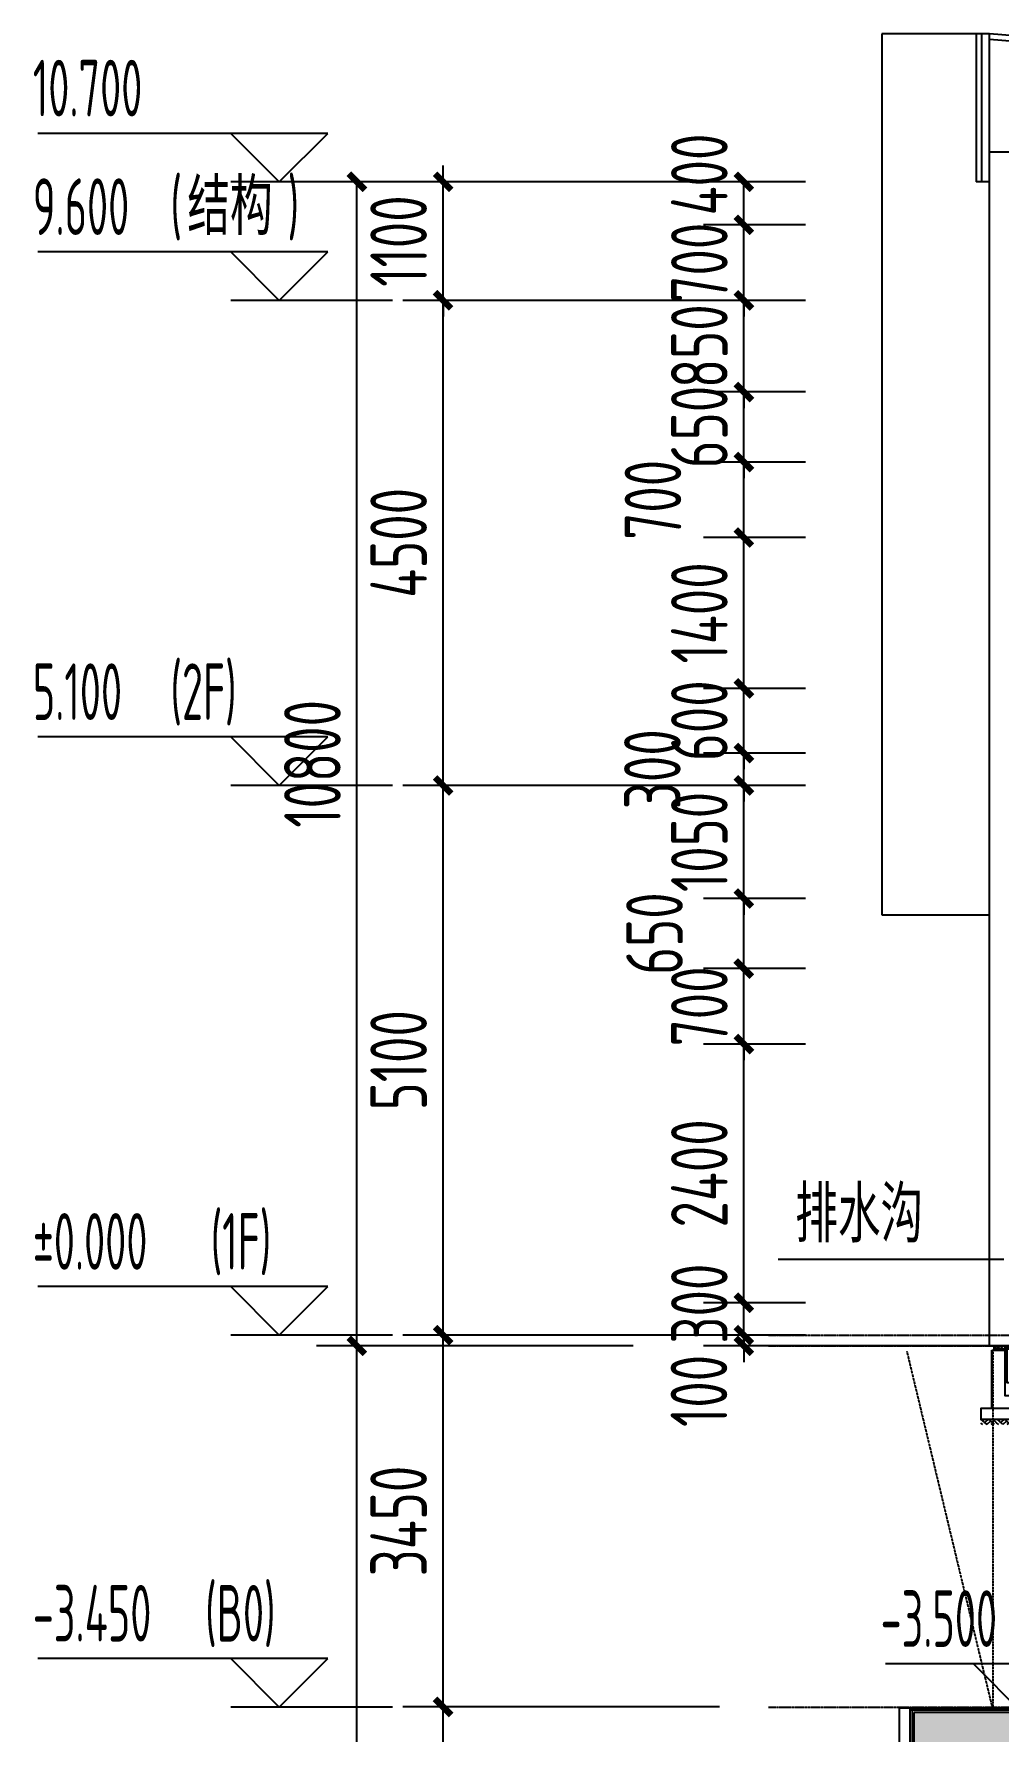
# Model space of a CAD drawing. Extents: x 33318 to 174393, y -247680 to 18171.
# Drawn here: x 53840 to 62788, y -191018 to -175272 of the extents above; entities that cross this region are included whole.
import ezdxf

# ---------------------------------------------------------------- set-up
doc = ezdxf.new("R2010")
doc.units = 0
doc.header["$LTSCALE"] = 10
doc.header["$MEASUREMENT"] = 0
doc.linetypes.add('DASH', pattern=[0.35, 0.25, -0.1])
doc.linetypes.add('DOTE', pattern=[2.42, 2, -0.2, 0.02, -0.2])
for name, color, linetype in [('01-标注_尺寸', 124, 'Continuous'), ('01-标注_标高', 200, 'Continuous'), ('01-标注_符号', 200, 'Continuous'), ('01-标注_轴线坐标', 132, 'Continuous'), ('02-TEXT_标注', 130, 'Continuous'), ('05-填充_天正', 26, 'Continuous'), ('A-SUR_保温', 222, 'Continuous'), ('A-SUR_看线', 231, 'Continuous'), ('A-SUR_面层', 191, 'Continuous'), ('A_AXIS-轴线', 36, 'DOTE'), ('A_STR-砌块墙', 121, 'Continuous'), ('A_STR-砼墙', 51, 'Continuous'), ('构造物', 145, 'Continuous')]:
    doc.layers.add(name, color=color, linetype=linetype)
doc.styles.add('_TCH_DIM', font='ROS1', dxfattribs={"width": 0.8, "bigfont": 'JD'})
doc.styles.add('_TCH_DIM_T3', font='ROS1', dxfattribs={"width": 0.8, "bigfont": 'JD'})
doc.dimstyles.new('_TCH_ARCH&&150', dxfattribs={"dimtxt": 525, "dimasz": 150, "dimexe": 375, "dimexo": 450, "dimgap": 150, "dimtad": 1, "dimdec": 0, "dimzin": 0, "dimdsep": 46, "dimtxsty": '_TCH_DIM_T3', "dimblk": 'ARCHTICK', "dimcen": 0.09, "dimazin": 2, "dimtfac": 1, "dimtdec": 0, "dimtix": 1, "dimtmove": 2, "dimatfit": 3, "dimfxl": 0, "dimtolj": 1, "dimtzin": 0, "dimarcsym": 0})
pattern_1 = [(45, (4697.017, 670), (-17.96051, 17.96051), []), (45, (4714.977, 670), (-17.96051, 17.96051), [12.7, -6.35])]

# ---------------------------------------------------------------- blocks, each defined once
blk = doc.blocks.new('A$C0F0450A9')
for points in [[(-125, 0), (-125, -1372)], [(-75, 0), (-75, -1372)], [(16900, -1372), (0, 0)], [(16282, -1372), (0, -50)], [(775, -113), (775, -1372)], [(825, -117), (825, -1372)], [(1675, -186), (1675, -1372)], [(1725, -190), (1725, -1372)], [(2575, -259), (2575, -1372)], [(2625, -263), (2625, -1372)], [(3475, -332), (3475, -1372)], [(3525, -336), (3525, -1372)], [(4375, -405), (4375, -1372)], [(4425, -409), (4425, -1372)], [(5275, -478), (5275, -1372)], [(5325, -483), (5325, -1372)], [(6175, -552), (6175, -1372)], [(6225, -556), (6225, -1372)], [(7075, -625), (7075, -1372)], [(7125, -629), (7125, -1372)], [(7975, -698), (7975, -1372)], [(8025, -702), (8025, -1372)], [(8875, -771), (8875, -1372)], [(8925, -775), (8925, -1372)], [(9775, -844), (9775, -1372)], [(9825, -848), (9825, -1372)], [(10675, -917), (10675, -1372)], [(10725, -921), (10725, -1372)], [(11575, -990), (11575, -1372)], [(11625, -994), (11625, -1372)], [(12475, -1063), (12475, -1372)], [(12525, -1067), (12525, -1372)], [(13375, -1136), (13375, -1372)], [(13425, -1140), (13425, -1372)], [(14275, -1209), (14275, -1372)], [(14325, -1213), (14325, -1372)], [(0, -1372), (-125, -1372)], [(15175, -1282), (15175, -1372)], [(15225, -1286), (15225, -1372)], [(16075, -1355), (16075, -1372)], [(16125, -1360), (16125, -1372)]]:
    blk.add_lwpolyline(points)
blk = doc.blocks.new('dartt')
at = {"transparency": 33554641}
h = blk.add_hatch(dxfattribs=at)
h.set_pattern_fill('ANSI32', color=26)
h.set_pattern_definition([(45, (1294.211, 122.3605), (-3.367596, 3.367596), []), (45, (1296.4563, 122.3605), (-3.367596, 3.367596), [])])
edge = h.paths.add_edge_path()
edge.add_arc((0, 21), 4, 0, 90)
edge.add_line((0, 25), (0, 0))
edge.add_line((0, 0), (25, 0))
edge.add_arc((21, 0), 4, 0, 90)
edge.add_line((21, 4), (4, 4))
edge.add_line((4, 4), (4, 21))
blk.add_lwpolyline([(0, 25), (0, 0), (25, 0)])
blk.add_lwpolyline([(0, 25), (0, 25, -0.414214), (4, 21), (4, 4), (21, 4, -0.414214), (25, 0), (25, 0)], format="xyb")
blk = doc.blocks.new('$LinePat$素土夯实')
at = {"color": 0}
for p, q in [((0, -210), (210, 0)), ((120, -300), (420, 0)), ((420, 0), (608, -188)), ((495, -300), (795, 0)), ((615, 0), (705, -90)), ((210, -210), (300, -300)), ((315, -105), (502, -293)), ((705, -300), (795, -210))]:
    blk.add_line(p, q, dxfattribs=at)
blk = doc.blocks.new('drsrtg')
at = {"layer": '05-填充_天正'}
h = blk.add_hatch(dxfattribs=at)
h.set_pattern_fill('ANSI33', color=256, scale=8)
h.set_pattern_definition([(45, (4711.517, 670), (-17.96051, 17.96051), []), (45, (4729.477, 670), (-17.96051, 17.96051), [12.7, -6.35])])
h.paths.add_polyline_path([(-608, 580), (-608, 550), (-513, 550), (-513, 580)])
h = blk.add_hatch(dxfattribs=at)
h.set_pattern_fill('ANSI33', color=256, scale=8)
h.set_pattern_definition(pattern_1)
h.paths.add_polyline_path([(-448, 550), (-448, 580), (-498, 580), (-498, 550)])
h = blk.add_hatch(dxfattribs=at)
h.set_pattern_fill('ANSI33', color=256, scale=8)
h.set_pattern_definition(pattern_1)
h.paths.add_polyline_path([(-383, 550), (-383, 580), (-433, 580), (-433, 550)])
h = blk.add_hatch(dxfattribs=at)
h.set_pattern_fill('ANSI33', color=256, scale=8)
h.set_pattern_definition(pattern_1)
h.paths.add_polyline_path([(-318, 550), (-318, 580), (-368, 580), (-368, 550)])
h = blk.add_hatch(dxfattribs=at)
h.set_pattern_fill('ANSI33', color=256, scale=8)
h.set_pattern_definition(pattern_1)
h.paths.add_polyline_path([(-253, 550), (-253, 580), (-303, 580), (-303, 550)])
h = blk.add_hatch(dxfattribs=at)
h.set_pattern_fill('ANSI33', color=256, scale=8)
h.set_pattern_definition([(45, (4721.517, 670), (-17.96051, 17.96051), []), (45, (4739.477, 670), (-17.96051, 17.96051), [12.7, -6.35])])
h.paths.add_polyline_path([(-108, 550), (-108, 580), (-238, 580), (-238, 550)])
blk.add_lwpolyline([(-500, 550), (-500, 240), (-240, 240), (-240, 550)], dxfattribs=at)
at = {"layer": 'A-SUR_面层'}
for p, q in [((-108, 580), (-608, 580)), ((-608, 550), (-608, 580)), ((-108, 550), (-608, 550)), ((-513, 550), (-513, 580)), ((-498, 550), (-498, 580)), ((-448, 550), (-448, 580)), ((-433, 550), (-433, 580)), ((-383, 550), (-383, 580)), ((-368, 550), (-368, 580)), ((-318, 550), (-318, 580)), ((-303, 550), (-303, 580)), ((-253, 550), (-253, 580)), ((-238, 550), (-238, 580)), ((-108, 550), (-108, 580))]:
    blk.add_line(p, q, dxfattribs=at)
at = {"layer": 'A_STR-砌块墙'}
for points in [[(-640, 540), (-520, 540), (-520, 120), (-220, 120), (-220, 540), (-100, 540), (-100, 0), (-640, 0), (-640, 540)], [(-100, 0), (-740, 0), (-740, -100), (0, -100), (0, 0), (-520, 0)]]:
    blk.add_lwpolyline(points, dxfattribs=at)
at = {"layer": 'A-SUR_看线', "xscale": -0.1861635220123852, "yscale": 0.1666666666666667, "zscale": 0.1666666666666667}
for p in [(-592, -100), (-444, -100), (-296, -100), (-148, -100), (0, -100)]:
    blk.add_blockref('$LinePat$素土夯实', p, dxfattribs=at)
at = {"layer": '构造物', "linetype": 'DASH', "ltscale": 0.2}
blk.add_blockref('dartt', (-620, 540), dxfattribs=at)
at = {"layer": '构造物', "linetype": 'DASH', "ltscale": 0.2, "xscale": -1}
blk.add_blockref('dartt', (-100, 540), dxfattribs=at)
blk = doc.blocks.new('_ArchTick')
at = {"color": 0, "linetype": 'ByBlock', "const_width": 0.4}
blk.add_lwpolyline([(-0.5, -0.5), (0.5, 0.5)], dxfattribs=at)
blk = doc.blocks.new('*D110')
at = {"layer": '01-标注_尺寸', "color": 0, "lineweight": -2, "transparency": 16777216}
for p, q in [((60429, -187344), (60429, -187194)), ((61001, -187344), (60054, -187344)), ((60429, -187444), (60429, -187344)), ((61001, -187444), (60054, -187444)), ((60429, -187444), (60429, -187594))]:
    blk.add_line(p, q, dxfattribs=at)
at = {"layer": 'Defpoints', "color": 0, "transparency": 16777216}
for p in [(60429, -187344), (61451, -187344), (61451, -187444)]:
    blk.add_point(p, dxfattribs=at)
at = {"layer": '01-标注_尺寸', "color": 0, "lineweight": -2, "transparency": 16777216, "xscale": 150, "yscale": 150, "zscale": 150}
for p, rotation in [((60429, -187344), 270), ((60429, -187444), 90)]:
    blk.add_blockref('_ArchTick', p, dxfattribs=dict(at, rotation=rotation))
at = {"layer": '01-标注_尺寸', "color": 0, "transparency": 16777216, "insert": (60012, -187862), "char_height": 525, "attachment_point": 5, "rotation": 90, "style": '_TCH_DIM_T3'}
blk.add_mtext('\\A1;100', dxfattribs=at)
blk = doc.blocks.new('*D111')
at = {"layer": '01-标注_尺寸', "color": 0, "lineweight": -2, "transparency": 16777216}
for p, q in [((60429, -187044), (60429, -186894)), ((61001, -187044), (60054, -187044)), ((60429, -187344), (60429, -187044)), ((61001, -187344), (60054, -187344)), ((60429, -187344), (60429, -187494))]:
    blk.add_line(p, q, dxfattribs=at)
at = {"layer": 'Defpoints', "color": 0, "transparency": 16777216}
for p in [(60429, -187044), (61451, -187044), (61451, -187344)]:
    blk.add_point(p, dxfattribs=at)
at = {"layer": '01-标注_尺寸', "color": 0, "lineweight": -2, "transparency": 16777216, "xscale": 150, "yscale": 150, "zscale": 150}
for p, rotation in [((60429, -187044), 270), ((60429, -187344), 90)]:
    blk.add_blockref('_ArchTick', p, dxfattribs=dict(at, rotation=rotation))
at = {"layer": '01-标注_尺寸', "color": 0, "transparency": 16777216, "insert": (60016, -187052), "char_height": 525, "attachment_point": 5, "rotation": 90, "style": '_TCH_DIM_T3'}
blk.add_mtext('\\A1;300', dxfattribs=at)
blk = doc.blocks.new('*D112')
at = {"layer": '01-标注_尺寸', "color": 0, "lineweight": -2, "transparency": 16777216}
for p, q in [((61001, -184644), (60054, -184644)), ((60429, -187044), (60429, -184644)), ((61001, -187044), (60054, -187044))]:
    blk.add_line(p, q, dxfattribs=at)
at = {"layer": 'Defpoints', "color": 0, "transparency": 16777216}
for p in [(60429, -184644), (61451, -184644), (61451, -187044)]:
    blk.add_point(p, dxfattribs=at)
at = {"layer": '01-标注_尺寸', "color": 0, "lineweight": -2, "transparency": 16777216, "xscale": 150, "yscale": 150, "zscale": 150}
for p, rotation in [((60429, -184644), 90), ((60429, -187044), 270)]:
    blk.add_blockref('_ArchTick', p, dxfattribs=dict(at, rotation=rotation))
at = {"layer": '01-标注_尺寸', "color": 0, "transparency": 16777216, "insert": (60016, -185844), "char_height": 525, "attachment_point": 5, "rotation": 90, "style": '_TCH_DIM_T3'}
blk.add_mtext('\\A1;2400', dxfattribs=at)
blk = doc.blocks.new('*D113')
at = {"layer": '01-标注_尺寸', "color": 0, "lineweight": -2, "transparency": 16777216}
for p, q in [((60429, -183944), (60429, -183794)), ((61001, -183944), (60054, -183944)), ((60429, -184644), (60429, -183944)), ((61001, -184644), (60054, -184644)), ((60429, -184644), (60429, -184794))]:
    blk.add_line(p, q, dxfattribs=at)
at = {"layer": 'Defpoints', "color": 0, "transparency": 16777216}
for p in [(60429, -183944), (61451, -183944), (61451, -184644)]:
    blk.add_point(p, dxfattribs=at)
at = {"layer": '01-标注_尺寸', "color": 0, "lineweight": -2, "transparency": 16777216, "xscale": 150, "yscale": 150, "zscale": 150}
for p, rotation in [((60429, -183944), 270), ((60429, -184644), 90)]:
    blk.add_blockref('_ArchTick', p, dxfattribs=dict(at, rotation=rotation))
at = {"layer": '01-标注_尺寸', "color": 0, "transparency": 16777216, "insert": (60016, -184294), "char_height": 525, "attachment_point": 5, "rotation": 90, "style": '_TCH_DIM_T3'}
blk.add_mtext('\\A1;700', dxfattribs=at)
blk = doc.blocks.new('*D114')
at = {"layer": '01-标注_尺寸', "color": 0, "lineweight": -2, "transparency": 16777216}
for p, q in [((61001, -183294), (60054, -183294)), ((60429, -183944), (60429, -183294)), ((61001, -183944), (60054, -183944))]:
    blk.add_line(p, q, dxfattribs=at)
at = {"layer": 'Defpoints', "color": 0, "transparency": 16777216}
for p in [(60429, -183294), (61451, -183294), (61451, -183944)]:
    blk.add_point(p, dxfattribs=at)
at = {"layer": '01-标注_尺寸', "color": 0, "lineweight": -2, "transparency": 16777216, "xscale": 150, "yscale": 150, "zscale": 150}
for p, rotation in [((60429, -183294), 90), ((60429, -183944), 270)]:
    blk.add_blockref('_ArchTick', p, dxfattribs=dict(at, rotation=rotation))
at = {"layer": '01-标注_尺寸', "color": 0, "transparency": 16777216, "insert": (59600, -183619), "char_height": 525, "attachment_point": 5, "rotation": 90, "style": '_TCH_DIM_T3'}
blk.add_mtext('\\A1;650', dxfattribs=at)
blk = doc.blocks.new('*D115')
at = {"layer": '01-标注_尺寸', "color": 0, "lineweight": -2, "transparency": 16777216}
for p, q in [((60429, -182244), (60429, -182094)), ((61001, -182244), (60054, -182244)), ((60429, -183294), (60429, -182244)), ((61001, -183294), (60054, -183294)), ((60429, -183294), (60429, -183444))]:
    blk.add_line(p, q, dxfattribs=at)
at = {"layer": 'Defpoints', "color": 0, "transparency": 16777216}
for p in [(60429, -182244), (61451, -182244), (61451, -183294)]:
    blk.add_point(p, dxfattribs=at)
at = {"layer": '01-标注_尺寸', "color": 0, "lineweight": -2, "transparency": 16777216, "xscale": 150, "yscale": 150, "zscale": 150}
for p, rotation in [((60429, -182244), 270), ((60429, -183294), 90)]:
    blk.add_blockref('_ArchTick', p, dxfattribs=dict(at, rotation=rotation))
at = {"layer": '01-标注_尺寸', "color": 0, "transparency": 16777216, "insert": (60016, -182769), "char_height": 525, "attachment_point": 5, "rotation": 90, "style": '_TCH_DIM_T3'}
blk.add_mtext('\\A1;1050', dxfattribs=at)
blk = doc.blocks.new('*D116')
at = {"layer": '01-标注_尺寸', "color": 0, "lineweight": -2, "transparency": 16777216}
for p, q in [((60429, -181944), (60429, -181794)), ((61001, -181944), (60054, -181944)), ((60429, -182244), (60429, -181944)), ((61001, -182244), (60054, -182244)), ((60429, -182244), (60429, -182394))]:
    blk.add_line(p, q, dxfattribs=at)
at = {"layer": 'Defpoints', "color": 0, "transparency": 16777216}
for p in [(60429, -181944), (61451, -181944), (61451, -182244)]:
    blk.add_point(p, dxfattribs=at)
at = {"layer": '01-标注_尺寸', "color": 0, "lineweight": -2, "transparency": 16777216, "xscale": 150, "yscale": 150, "zscale": 150}
for p, rotation in [((60429, -181944), 270), ((60429, -182244), 90)]:
    blk.add_blockref('_ArchTick', p, dxfattribs=dict(at, rotation=rotation))
at = {"layer": '01-标注_尺寸', "color": 0, "transparency": 16777216, "insert": (59580, -182094), "char_height": 525, "attachment_point": 5, "rotation": 90, "style": '_TCH_DIM_T3'}
blk.add_mtext('\\A1;300', dxfattribs=at)
blk = doc.blocks.new('*D117')
at = {"layer": '01-标注_尺寸', "color": 0, "lineweight": -2, "transparency": 16777216}
for p, q in [((60429, -181344), (60429, -181194)), ((61001, -181344), (60054, -181344)), ((60429, -181944), (60429, -181344)), ((61001, -181944), (60054, -181944)), ((60429, -181944), (60429, -182094))]:
    blk.add_line(p, q, dxfattribs=at)
at = {"layer": 'Defpoints', "color": 0, "transparency": 16777216}
for p in [(60429, -181344), (61451, -181344), (61451, -181944)]:
    blk.add_point(p, dxfattribs=at)
at = {"layer": '01-标注_尺寸', "color": 0, "lineweight": -2, "transparency": 16777216, "xscale": 150, "yscale": 150, "zscale": 150}
for p, rotation in [((60429, -181344), 270), ((60429, -181944), 90)]:
    blk.add_blockref('_ArchTick', p, dxfattribs=dict(at, rotation=rotation))
at = {"layer": '01-标注_尺寸', "color": 0, "transparency": 16777216, "insert": (60016, -181644), "char_height": 525, "attachment_point": 5, "rotation": 90, "style": '_TCH_DIM_T3'}
blk.add_mtext('\\A1;600', dxfattribs=at)
blk = doc.blocks.new('*D118')
at = {"layer": '01-标注_尺寸', "color": 0, "lineweight": -2, "transparency": 16777216}
for p, q in [((61001, -179944), (60054, -179944)), ((60429, -181344), (60429, -179944)), ((61001, -181344), (60054, -181344))]:
    blk.add_line(p, q, dxfattribs=at)
at = {"layer": 'Defpoints', "color": 0, "transparency": 16777216}
for p in [(60429, -179944), (61451, -179944), (61451, -181344)]:
    blk.add_point(p, dxfattribs=at)
at = {"layer": '01-标注_尺寸', "color": 0, "lineweight": -2, "transparency": 16777216, "xscale": 150, "yscale": 150, "zscale": 150}
for p, rotation in [((60429, -179944), 90), ((60429, -181344), 270)]:
    blk.add_blockref('_ArchTick', p, dxfattribs=dict(at, rotation=rotation))
at = {"layer": '01-标注_尺寸', "color": 0, "transparency": 16777216, "insert": (60016, -180644), "char_height": 525, "attachment_point": 5, "rotation": 90, "style": '_TCH_DIM_T3'}
blk.add_mtext('\\A1;1400', dxfattribs=at)
blk = doc.blocks.new('*D119')
at = {"layer": '01-标注_尺寸', "color": 0, "lineweight": -2, "transparency": 16777216}
for p, q in [((61001, -179244), (60054, -179244)), ((60429, -179944), (60429, -179244)), ((61001, -179944), (60054, -179944))]:
    blk.add_line(p, q, dxfattribs=at)
at = {"layer": 'Defpoints', "color": 0, "transparency": 16777216}
for p in [(60429, -179244), (61451, -179244), (61451, -179944)]:
    blk.add_point(p, dxfattribs=at)
at = {"layer": '01-标注_尺寸', "color": 0, "lineweight": -2, "transparency": 16777216, "xscale": 150, "yscale": 150, "zscale": 150}
for p, rotation in [((60429, -179244), 90), ((60429, -179944), 270)]:
    blk.add_blockref('_ArchTick', p, dxfattribs=dict(at, rotation=rotation))
at = {"layer": '01-标注_尺寸', "color": 0, "transparency": 16777216, "insert": (59585, -179594), "char_height": 525, "attachment_point": 5, "rotation": 90, "style": '_TCH_DIM_T3'}
blk.add_mtext('\\A1;700', dxfattribs=at)
blk = doc.blocks.new('*D120')
at = {"layer": '01-标注_尺寸', "color": 0, "lineweight": -2, "transparency": 16777216}
for p, q in [((60429, -178594), (60429, -178444)), ((61001, -178594), (60054, -178594)), ((60429, -179244), (60429, -178594)), ((61001, -179244), (60054, -179244)), ((60429, -179244), (60429, -179394))]:
    blk.add_line(p, q, dxfattribs=at)
at = {"layer": 'Defpoints', "color": 0, "transparency": 16777216}
for p in [(60429, -178594), (61451, -178594), (61451, -179244)]:
    blk.add_point(p, dxfattribs=at)
at = {"layer": '01-标注_尺寸', "color": 0, "lineweight": -2, "transparency": 16777216, "xscale": 150, "yscale": 150, "zscale": 150}
for p, rotation in [((60429, -178594), 270), ((60429, -179244), 90)]:
    blk.add_blockref('_ArchTick', p, dxfattribs=dict(at, rotation=rotation))
at = {"layer": '01-标注_尺寸', "color": 0, "transparency": 16777216, "insert": (60016, -178919), "char_height": 525, "attachment_point": 5, "rotation": 90, "style": '_TCH_DIM_T3'}
blk.add_mtext('\\A1;650', dxfattribs=at)
blk = doc.blocks.new('*D121')
at = {"layer": '01-标注_尺寸', "color": 0, "lineweight": -2, "transparency": 16777216}
for p, q in [((60429, -177744), (60429, -177594)), ((61001, -177744), (60054, -177744)), ((60429, -178594), (60429, -177744)), ((61001, -178594), (60054, -178594)), ((60429, -178594), (60429, -178744))]:
    blk.add_line(p, q, dxfattribs=at)
at = {"layer": 'Defpoints', "color": 0, "transparency": 16777216}
for p in [(60429, -177744), (61451, -177744), (61451, -178594)]:
    blk.add_point(p, dxfattribs=at)
at = {"layer": '01-标注_尺寸', "color": 0, "lineweight": -2, "transparency": 16777216, "xscale": 150, "yscale": 150, "zscale": 150}
for p, rotation in [((60429, -177744), 270), ((60429, -178594), 90)]:
    blk.add_blockref('_ArchTick', p, dxfattribs=dict(at, rotation=rotation))
at = {"layer": '01-标注_尺寸', "color": 0, "transparency": 16777216, "insert": (60016, -178169), "char_height": 525, "attachment_point": 5, "rotation": 90, "style": '_TCH_DIM_T3'}
blk.add_mtext('\\A1;850', dxfattribs=at)
blk = doc.blocks.new('*D122')
at = {"layer": '01-标注_尺寸', "color": 0, "lineweight": -2, "transparency": 16777216}
for p, q in [((60429, -177044), (60429, -176894)), ((61001, -177044), (60054, -177044)), ((60429, -177744), (60429, -177044)), ((61001, -177744), (60054, -177744)), ((60429, -177744), (60429, -177894))]:
    blk.add_line(p, q, dxfattribs=at)
at = {"layer": 'Defpoints', "color": 0, "transparency": 16777216}
for p in [(60429, -177044), (61451, -177044), (61451, -177744)]:
    blk.add_point(p, dxfattribs=at)
at = {"layer": '01-标注_尺寸', "color": 0, "lineweight": -2, "transparency": 16777216, "xscale": 150, "yscale": 150, "zscale": 150}
for p, rotation in [((60429, -177044), 270), ((60429, -177744), 90)]:
    blk.add_blockref('_ArchTick', p, dxfattribs=dict(at, rotation=rotation))
at = {"layer": '01-标注_尺寸', "color": 0, "transparency": 16777216, "insert": (60016, -177394), "char_height": 525, "attachment_point": 5, "rotation": 90, "style": '_TCH_DIM_T3'}
blk.add_mtext('\\A1;700', dxfattribs=at)
blk = doc.blocks.new('*D123')
at = {"layer": '01-标注_尺寸', "color": 0, "lineweight": -2, "transparency": 16777216}
for p, q in [((61001, -176644), (60054, -176644)), ((60429, -177044), (60429, -176644)), ((61001, -177044), (60054, -177044))]:
    blk.add_line(p, q, dxfattribs=at)
at = {"layer": 'Defpoints', "color": 0, "transparency": 16777216}
for p in [(60429, -176644), (61451, -176644), (61451, -177044)]:
    blk.add_point(p, dxfattribs=at)
at = {"layer": '01-标注_尺寸', "color": 0, "lineweight": -2, "transparency": 16777216, "xscale": 150, "yscale": 150, "zscale": 150}
for p, rotation in [((60429, -176644), 90), ((60429, -177044), 270)]:
    blk.add_blockref('_ArchTick', p, dxfattribs=dict(at, rotation=rotation))
at = {"layer": '01-标注_尺寸', "color": 0, "transparency": 16777216, "insert": (60016, -176576), "char_height": 525, "attachment_point": 5, "rotation": 90, "style": '_TCH_DIM_T3'}
blk.add_mtext('\\A1;400', dxfattribs=at)
blk = doc.blocks.new('*D124')
at = {"layer": '01-标注_轴线坐标', "color": 0, "lineweight": -2, "transparency": 16777216}
for p, q in [((59403, -187444), (56463, -187444)), ((56838, -197294), (56838, -187444)), ((59403, -197294), (56463, -197294))]:
    blk.add_line(p, q, dxfattribs=at)
at = {"layer": 'Defpoints', "color": 0, "transparency": 16777216}
for p in [(56838, -187444), (59853, -187444), (59853, -197294)]:
    blk.add_point(p, dxfattribs=at)
at = {"layer": '01-标注_轴线坐标', "color": 0, "lineweight": -2, "transparency": 16777216, "xscale": 150, "yscale": 150, "zscale": 150}
for p, rotation in [((56838, -187444), 90), ((56838, -197294), 270)]:
    blk.add_blockref('_ArchTick', p, dxfattribs=dict(at, rotation=rotation))
at = {"layer": '01-标注_轴线坐标', "color": 0, "transparency": 16777216, "insert": (56425, -192369), "char_height": 525, "attachment_point": 5, "rotation": 90, "style": '_TCH_DIM_T3'}
blk.add_mtext('\\A1;9850', dxfattribs=at)
blk = doc.blocks.new('*D125')
at = {"layer": '01-标注_轴线坐标', "color": 0, "lineweight": -2, "transparency": 16777216}
for p, q in [((59403, -176644), (56463, -176644)), ((56838, -187444), (56838, -176644)), ((59403, -187444), (56463, -187444))]:
    blk.add_line(p, q, dxfattribs=at)
at = {"layer": 'Defpoints', "color": 0, "transparency": 16777216}
for p in [(56838, -176644), (59853, -176644), (59853, -187444)]:
    blk.add_point(p, dxfattribs=at)
at = {"layer": '01-标注_轴线坐标', "color": 0, "lineweight": -2, "transparency": 16777216, "xscale": 150, "yscale": 150, "zscale": 150}
for p, rotation in [((56838, -176644), 90), ((56838, -187444), 270)]:
    blk.add_blockref('_ArchTick', p, dxfattribs=dict(at, rotation=rotation))
at = {"layer": '01-标注_轴线坐标', "color": 0, "transparency": 16777216, "insert": (56425, -182044), "char_height": 525, "attachment_point": 5, "rotation": 90, "style": '_TCH_DIM_T3'}
blk.add_mtext('\\A1;10800', dxfattribs=at)
blk = doc.blocks.new('*D127')
at = {"layer": '01-标注_轴线坐标', "color": 0, "lineweight": -2, "transparency": 16777216}
for p, q in [((60203, -190794), (57263, -190794)), ((57638, -193944), (57638, -190794)), ((60203, -193944), (57263, -193944))]:
    blk.add_line(p, q, dxfattribs=at)
at = {"layer": 'Defpoints', "color": 0, "transparency": 16777216}
for p in [(57638, -190794), (60653, -190794), (60653, -193944)]:
    blk.add_point(p, dxfattribs=at)
at = {"layer": '01-标注_轴线坐标', "color": 0, "lineweight": -2, "transparency": 16777216, "xscale": 150, "yscale": 150, "zscale": 150}
for p, rotation in [((57638, -190794), 90), ((57638, -193944), 270)]:
    blk.add_blockref('_ArchTick', p, dxfattribs=dict(at, rotation=rotation))
at = {"layer": '01-标注_轴线坐标', "color": 0, "transparency": 16777216, "insert": (57225, -192369), "char_height": 525, "attachment_point": 5, "rotation": 90, "style": '_TCH_DIM_T3'}
blk.add_mtext('\\A1;3150', dxfattribs=at)
blk = doc.blocks.new('*D128')
at = {"layer": '01-标注_轴线坐标', "color": 0, "lineweight": -2, "transparency": 16777216}
for p, q in [((60203, -187344), (57263, -187344)), ((57638, -190794), (57638, -187344)), ((60203, -190794), (57263, -190794))]:
    blk.add_line(p, q, dxfattribs=at)
at = {"layer": 'Defpoints', "color": 0, "transparency": 16777216}
for p in [(57638, -187344), (60653, -187344), (60653, -190794)]:
    blk.add_point(p, dxfattribs=at)
at = {"layer": '01-标注_轴线坐标', "color": 0, "lineweight": -2, "transparency": 16777216, "xscale": 150, "yscale": 150, "zscale": 150}
for p, rotation in [((57638, -187344), 90), ((57638, -190794), 270)]:
    blk.add_blockref('_ArchTick', p, dxfattribs=dict(at, rotation=rotation))
at = {"layer": '01-标注_轴线坐标', "color": 0, "transparency": 16777216, "insert": (57225, -189069), "char_height": 525, "attachment_point": 5, "rotation": 90, "style": '_TCH_DIM_T3'}
blk.add_mtext('\\A1;3450', dxfattribs=at)
blk = doc.blocks.new('*D129')
at = {"layer": '01-标注_轴线坐标', "color": 0, "lineweight": -2, "transparency": 16777216}
for p, q in [((60203, -182244), (57263, -182244)), ((57638, -187344), (57638, -182244)), ((60203, -187344), (57263, -187344))]:
    blk.add_line(p, q, dxfattribs=at)
at = {"layer": 'Defpoints', "color": 0, "transparency": 16777216}
for p in [(57638, -182244), (60653, -182244), (60653, -187344)]:
    blk.add_point(p, dxfattribs=at)
at = {"layer": '01-标注_轴线坐标', "color": 0, "lineweight": -2, "transparency": 16777216, "xscale": 150, "yscale": 150, "zscale": 150}
for p, rotation in [((57638, -182244), 90), ((57638, -187344), 270)]:
    blk.add_blockref('_ArchTick', p, dxfattribs=dict(at, rotation=rotation))
at = {"layer": '01-标注_轴线坐标', "color": 0, "transparency": 16777216, "insert": (57225, -184794), "char_height": 525, "attachment_point": 5, "rotation": 90, "style": '_TCH_DIM_T3'}
blk.add_mtext('\\A1;5100', dxfattribs=at)
blk = doc.blocks.new('*D130')
at = {"layer": '01-标注_轴线坐标', "color": 0, "lineweight": -2, "transparency": 16777216}
for p, q in [((60203, -177744), (57263, -177744)), ((57638, -182244), (57638, -177744)), ((60203, -182244), (57263, -182244))]:
    blk.add_line(p, q, dxfattribs=at)
at = {"layer": 'Defpoints', "color": 0, "transparency": 16777216}
for p in [(57638, -177744), (60653, -177744), (60653, -182244)]:
    blk.add_point(p, dxfattribs=at)
at = {"layer": '01-标注_轴线坐标', "color": 0, "lineweight": -2, "transparency": 16777216, "xscale": 150, "yscale": 150, "zscale": 150}
for p, rotation in [((57638, -177744), 90), ((57638, -182244), 270)]:
    blk.add_blockref('_ArchTick', p, dxfattribs=dict(at, rotation=rotation))
at = {"layer": '01-标注_轴线坐标', "color": 0, "transparency": 16777216, "insert": (57225, -179994), "char_height": 525, "attachment_point": 5, "rotation": 90, "style": '_TCH_DIM_T3'}
blk.add_mtext('\\A1;4500', dxfattribs=at)
blk = doc.blocks.new('*D131')
at = {"layer": '01-标注_轴线坐标', "color": 0, "lineweight": -2, "transparency": 16777216}
for p, q in [((57638, -176644), (57638, -176494)), ((60203, -176644), (57263, -176644)), ((57638, -177744), (57638, -176644)), ((60203, -177744), (57263, -177744)), ((57638, -177744), (57638, -177894))]:
    blk.add_line(p, q, dxfattribs=at)
at = {"layer": 'Defpoints', "color": 0, "transparency": 16777216}
for p in [(57638, -176644), (60653, -176644), (60653, -177744)]:
    blk.add_point(p, dxfattribs=at)
at = {"layer": '01-标注_轴线坐标', "color": 0, "lineweight": -2, "transparency": 16777216, "xscale": 150, "yscale": 150, "zscale": 150}
for p, rotation in [((57638, -176644), 270), ((57638, -177744), 90)]:
    blk.add_blockref('_ArchTick', p, dxfattribs=dict(at, rotation=rotation))
at = {"layer": '01-标注_轴线坐标', "color": 0, "transparency": 16777216, "insert": (57225, -177194), "char_height": 525, "attachment_point": 5, "rotation": 90, "style": '_TCH_DIM_T3'}
blk.add_mtext('\\A1;1100', dxfattribs=at)

msp = doc.modelspace()

# ---------------------------------------------------------------- hatches: boundary and pattern name
at = {"layer": '05-填充_天正'}
for points in [[(64009.7, -191144.5), (64009.7, -190844.5), (62009.7, -190844.5), (62409.7, -191144.5)], [(62276.4, -194054.5), (62409.7, -193994.5), (62409.7, -191144.5), (62009.7, -190844.5), (62009.7, -194054.5)]]:
    msp.add_hatch(color=256, dxfattribs=at).paths.add_polyline_path(points)

# ---------------------------------------------------------------- linework, layer by layer
at = {"layer": '01-标注_标高'}
for p, q in [((56567.6, -176194.5), (53875.1, -176194.5)), ((56117.6, -176644.5), (55667.6, -176194.5)), ((56117.6, -176644.5), (56567.6, -176194.5)), ((57167.6, -176644.5), (55667.6, -176644.5)), ((56567.6, -177294.5), (53875.1, -177294.5)), ((56117.6, -177744.5), (55667.6, -177294.5)), ((56117.6, -177744.5), (56567.6, -177294.5)), ((57167.6, -177744.5), (55667.6, -177744.5)), ((56567.6, -181794.5), (53875.1, -181794.5)), ((56117.6, -182244.5), (55667.6, -181794.5)), ((56117.6, -182244.5), (56567.6, -181794.5)), ((57167.6, -182244.5), (55667.6, -182244.5)), ((56567.6, -186894.5), (53875.1, -186894.5)), ((56117.6, -187344.5), (55667.6, -186894.5)), ((56117.6, -187344.5), (56567.6, -186894.5)), ((57167.6, -187344.5), (55667.6, -187344.5)), ((56567.6, -190344.5), (53875.1, -190344.5)), ((56117.6, -190794.5), (55667.6, -190344.5)), ((56117.6, -190794.5), (56567.6, -190344.5)), ((63459.7, -190394.5), (61742.9, -190394.5)), ((63009.7, -190844.5), (62559.7, -190394.5)), ((57167.6, -190794.5), (55667.6, -190794.5))]:
    msp.add_line(p, q, dxfattribs=at)
at = {"layer": '01-标注_符号'}
msp.add_line((62842.8, -186642), (60748.1, -186642), dxfattribs=at)
at = {"layer": 'A-SUR_保温'}
for p, q in [((63969.7, -190804.5), (61869.7, -190804.5)), ((63989.7, -190824.5), (61969.7, -190824.5))]:
    msp.add_line(p, q, dxfattribs=at)
at = {"layer": 'A-SUR_保温', "linetype": 'DASH'}
for points in [[(61941.2, -187494.5), (62739.7, -190824.5)], [(62739.7, -187494.5), (62739.7, -190824.5)]]:
    msp.add_lwpolyline(points, dxfattribs=at)
at = {"layer": 'A-SUR_保温'}
for points in [[(61869.7, -190804.5), (61869.7, -197784.5)], [(61969.7, -190804.5), (61969.7, -197784.5)], [(61989.7, -190804.5), (61989.7, -197784.5)]]:
    msp.add_lwpolyline(points, dxfattribs=at)
at = {"layer": 'A-SUR_看线'}
for points in [[(61709.7, -175272.2), (61709.7, -183444.5)], [(62709.7, -175272.2), (61709.7, -175272.2)], [(62709.7, -176366), (62709.7, -175272.2)], [(62709.7, -187444.5), (62709.7, -176366), (63309.7, -176366), (63309.7, -176644.5)], [(61709.7, -183444.5), (62709.7, -183444.5)]]:
    msp.add_lwpolyline(points, dxfattribs=at)
at = {"layer": 'A_AXIS-轴线'}
for points in [[(60658.7, -187344.5), (123910, -187344.5)], [(60658.7, -187444.5), (98371.1, -187444.5)], [(60658.7, -190794.5), (73409.7, -190794.5)]]:
    msp.add_lwpolyline(points, dxfattribs=at)
at = {"layer": 'A_STR-砌块墙'}
msp.add_lwpolyline([(62761.7, -187444.5), (60658.2, -187444.5)], dxfattribs=at)
at = {"layer": 'A_STR-砼墙'}
for p in [(64009.7, -190844.5), (62009.7, -194054.5)]:
    msp.add_line(p, (62009.7, -190844.5), dxfattribs=at)

# ---------------------------------------------------------------- block references
msp.add_blockref('drsrtg', (63369.7, -188024.5))
at = {"layer": 'A-SUR_看线'}
msp.add_blockref('A$C0F0450A9', (62709.7, -175272.2), dxfattribs=at)

# ---------------------------------------------------------------- texts
at = {"layer": '02-TEXT_标注', "style": '_TCH_DIM'}
for s, height, width, p in [('10.700', 525, 0.64, (53830.1, -176037)), ('9.600', 525, 0.64, (53830.1, -177137)), ('(', 525, 0.64, (55107.1, -177137)), ('结构', 520.93, 0.8, (55263.9, -177137)), (')', 525, 0.64, (56195, -177137)), ('(2F)', 525, 0.64, (55107.1, -181637)), ('5.100', 525, 0.64, (53830.1, -181637)), ('排水沟', 520.93, 0.8, (60905.6, -186484.5)), ('%%P0.000', 525, 0.64, (53830.1, -186737)), ('(1F)', 525, 0.64, (55480.6, -186737)), ('-3.450', 525, 0.64, (53830.1, -190187)), ('(B0)', 525, 0.64, (55429.1, -190187)), ('-3.500', 525, 0.64, (61697.9, -190237))]:
    msp.add_text(s, height=height, dxfattribs=dict(at, width=width)).set_placement(p)

# ---------------------------------------------------------------- dimensions: what is measured, and where the dimension line sits
at = {"layer": '01-标注_尺寸'}
for base, p1, p2, picture, middle in [((60428.5, -176644.5), (61450.7, -177044.5), (61450.7, -176644.5), '*D123', (60016, -176575.6)), ((60428.5, -179244.5), (61450.7, -179944.5), (61450.7, -179244.5), '*D119', (59585.2, -179594.5)), ((60428.5, -181944.5), (61450.7, -182244.5), (61450.7, -181944.5), '*D116', (59579.9, -182094.5)), ((60428.5, -183294.5), (61450.7, -183944.5), (61450.7, -183294.5), '*D114', (59599.6, -183619.5)), ((60428.5, -187044.5), (61450.7, -187344.5), (61450.7, -187044.5), '*D111', (60016, -187052.2)), ((60428.5, -187344.5), (61450.7, -187444.5), (61450.7, -187344.5), '*D110', (60012.2, -187862))]:
    dim = msp.add_linear_dim(base=base, p1=p1, p2=p2, angle=90, dimstyle='_TCH_ARCH&&150', dxfattribs=at)
    dim.commit()
    dim.dimension.update_dxf_attribs({"geometry": picture, "text_midpoint": middle, "dimtype": 161})
for p1, p2, picture, middle in [((61450.7, -177744.5), (61450.7, -177044.5), '*D122', (60016, -177394.5)), ((61450.7, -178594.5), (61450.7, -177744.5), '*D121', (60016, -178169.5)), ((61450.7, -179244.5), (61450.7, -178594.5), '*D120', (60016, -178919.5)), ((61450.7, -181344.5), (61450.7, -179944.5), '*D118', (60016, -180644.5)), ((61450.7, -181944.5), (61450.7, -181344.5), '*D117', (60016, -181644.5)), ((61450.7, -183294.5), (61450.7, -182244.5), '*D115', (60016, -182769.5)), ((61450.7, -184644.5), (61450.7, -183944.5), '*D113', (60016, -184294.5)), ((61450.7, -187044.5), (61450.7, -184644.5), '*D112', (60016, -185844.5))]:
    dim = msp.add_aligned_dim(p1=p1, p2=p2, distance=1022.2, dimstyle='_TCH_ARCH&&150', dxfattribs=at)
    dim.commit()
    dim.dimension.update_dxf_attribs({"geometry": picture, "text_midpoint": middle})
at = {"layer": '01-标注_轴线坐标'}
for p1, p2, picture, middle in [((60652.7, -177744.5), (60652.7, -176644.5), '*D131', (57225.3, -177194.5)), ((59852.7, -187444.5), (59852.7, -176644.5), '*D125', (56425.3, -182044.5)), ((60652.7, -182244.5), (60652.7, -177744.5), '*D130', (57225.3, -179994.5)), ((60652.7, -187344.5), (60652.7, -182244.5), '*D129', (57225.3, -184794.5)), ((59852.7, -197294.5), (59852.7, -187444.5), '*D124', (56425.3, -192369.5)), ((60652.7, -190794.5), (60652.7, -187344.5), '*D128', (57225.3, -189069.5)), ((60652.7, -193944.5), (60652.7, -190794.5), '*D127', (57225.3, -192369.5))]:
    dim = msp.add_aligned_dim(p1=p1, p2=p2, distance=3015, dimstyle='_TCH_ARCH&&150', dxfattribs=at)
    dim.commit()
    dim.dimension.update_dxf_attribs({"geometry": picture, "text_midpoint": middle})

doc.saveas('drawing.dxf')
